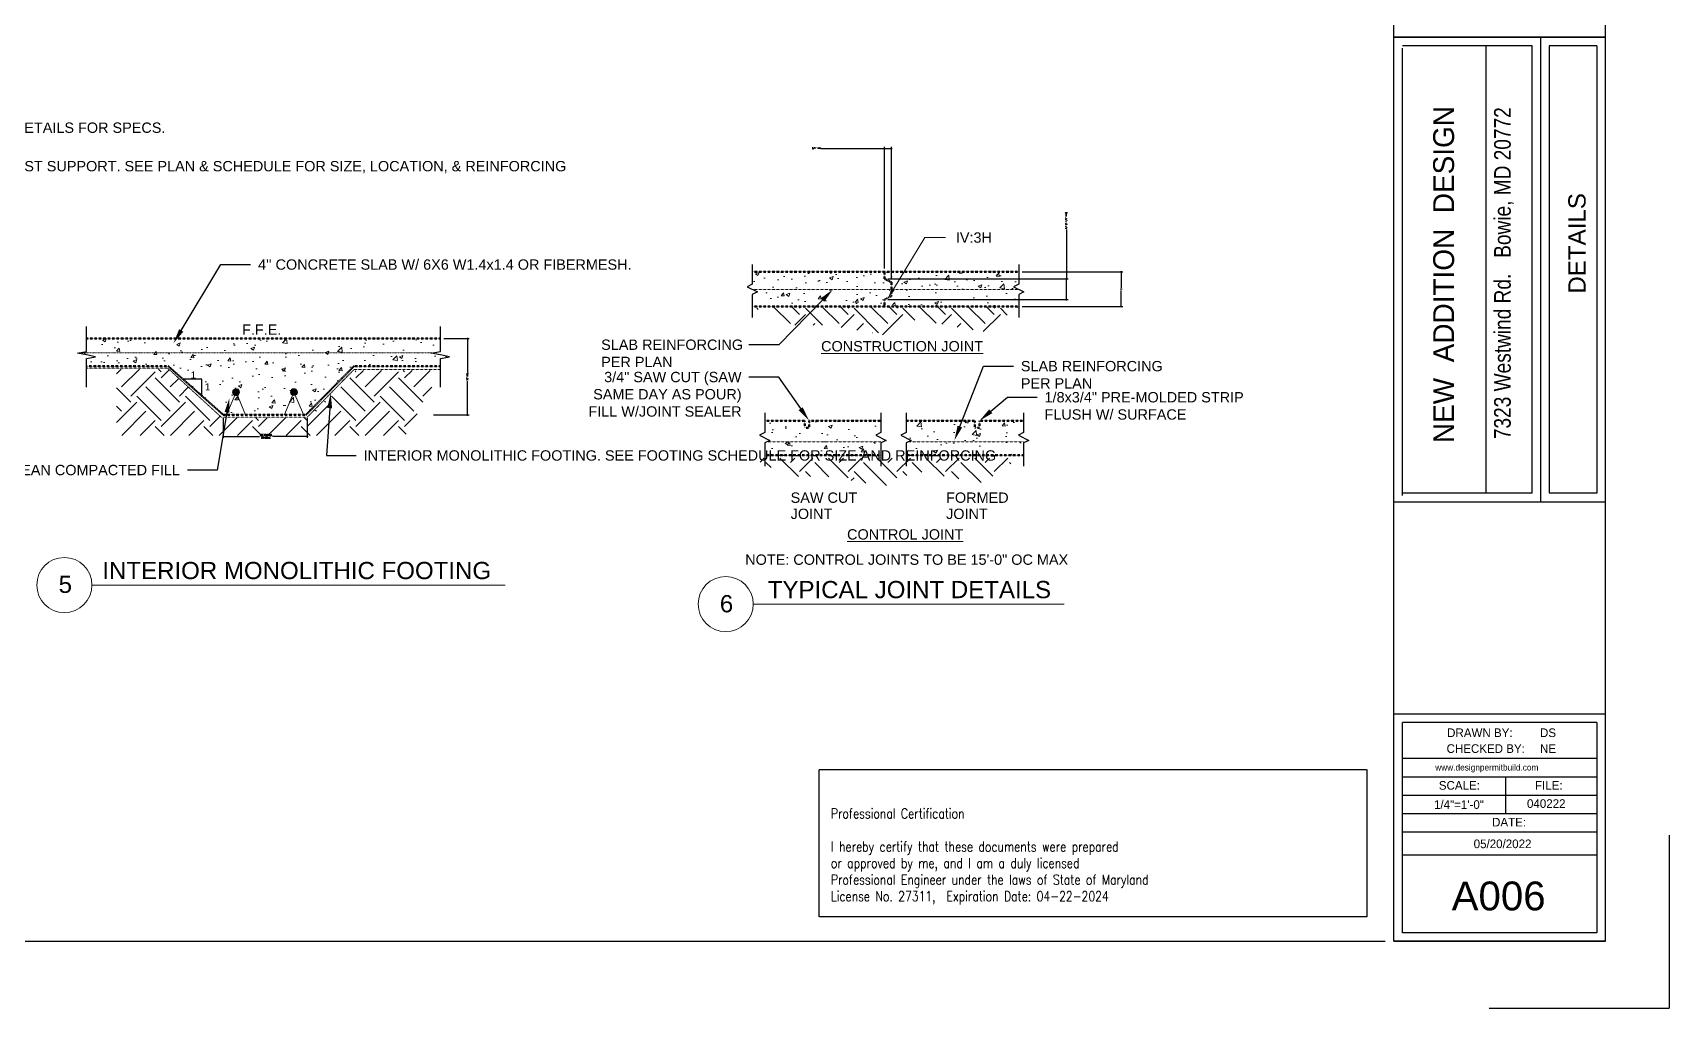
# Model space of a CAD drawing. Header units: inches. Extents: x 26998 to 46838, y -509 to 4343.
# Drawn here: x 38799 to 39987, y 1767 to 2475 of the extents above; entities that cross this region are included whole.
import ezdxf
from ezdxf import colors
from ezdxf.entities.mleader import LeaderData, LeaderLine
from ezdxf.math import Vec2, Vec3

# ---------------------------------------------------------------- set-up
doc = ezdxf.new("R2010")
doc.units = ezdxf.units.IN
doc.header["$LTSCALE"] = 0.5
doc.header["$MEASUREMENT"] = 0
for name, pattern in [('DASHED', [0.75, 0.5, -0.25]), ('HIDDEN', [0.375, 0.25, -0.125]), ('HIDDEN2', [0.1875, 0.125, -0.0625])]:
    doc.linetypes.add(name, pattern=pattern)
doc.layers.get('Defpoints').update_dxf_attribs({"color": 140})
doc.layers.add('S-Dims', color=2, linetype='Continuous')
doc.layers.add('Title Block', color=7, linetype='Continuous')
for name, color, linetype, lineweight in [('S-Exisitng', 252, 'Continuous', 0), ('S-FOUNDATION', 3, 'HIDDEN', 13), ('S-Structural', 1, 'Continuous', 20), ('S-Text', 3, 'Continuous', 0)]:
    doc.layers.add(name, color=color, linetype=linetype, lineweight=lineweight)
doc.styles.add('(FE) ARIAL 3-4', font='arial.ttf', dxfattribs={"height": 1.5})
doc.styles.add('ARIAL', font='arial.ttf')
doc.styles.add('HS-DESIGN-TTLB', font='GOTHIC.TTF')
doc.styles.get("Standard").update_dxf_attribs({"font": 'romans.shx', "width": 0.75})
doc.styles.add('TAGS', font='romans', dxfattribs={"width": 0.8})
doc.dimstyles.new('DIMS', dxfattribs={"dimscale": 96, "dimtxt": 0.09375, "dimasz": 0.09375, "dimexe": 0.1, "dimexo": 0.2, "dimgap": 0.046875, "dimtad": 0, "dimdec": 1, "dimzin": 7, "dimdsep": 46, "dimlunit": 4, "dimtxsty": 'Standard', "dimblk": 'ARCHTICK', "dimcen": 0, "dimdle": 0.046875, "dimclrd": 2, "dimclre": 2, "dimclrt": 2, "dimadec": 0, "dimazin": 0, "dimtfac": 1, "dimtdec": 1, "dimtmove": 1, "dimatfit": 2, "dimfxl": 0.2, "dimtolj": 1, "dimtzin": 0, "dimarcsym": 0})

# ---------------------------------------------------------------- blocks, each defined once
blk = doc.blocks.new('_ArchTick')
at = {"color": 0, "linetype": 'ByBlock', "const_width": 0.15}
blk.add_lwpolyline([(-0.5, -0.5), (0.5, 0.5)], dxfattribs=at)
blk = doc.blocks.new('*D1147')
at = {"layer": 'Defpoints', "color": 0, "transparency": 16777216}
for p in [(39422.3, 2391), (39417.3, 2301.4), (39422.3, 2293.9)]:
    blk.add_point(p, dxfattribs=at)
at = {"layer": 'S-Dims', "color": 2, "lineweight": -2, "transparency": 16777216}
for p, q in [((39371.2, 2391), (39417.3, 2391)), ((39416.7, 2391), (39422.8, 2391)), ((39417.3, 2303.8), (39417.3, 2392.2)), ((39422.3, 2296.3), (39422.3, 2392.2))]:
    blk.add_line(p, q, dxfattribs=at)
at = {"layer": 'S-Dims', "color": 2, "lineweight": -2, "transparency": 16777216, "xscale": 1.125, "yscale": 1.125, "zscale": 1.125, "rotation": 180}
blk.add_blockref('_ArchTick', (39417.3, 2391), dxfattribs=at)
at = {"layer": 'S-Dims', "color": 2, "lineweight": -2, "transparency": 16777216, "xscale": 1.125, "yscale": 1.125, "zscale": 1.125}
blk.add_blockref('_ArchTick', (39422.3, 2391), dxfattribs=at)
at = {"layer": 'S-Dims', "color": 2, "transparency": 16777216, "insert": (39367.7, 2391), "char_height": 1.125, "attachment_point": 5}
blk.add_mtext('\\A1;3/4" MIN', dxfattribs=at)
blk = doc.blocks.new('*D1148')
at = {"layer": 'Defpoints', "color": 0, "transparency": 16777216}
for p in [(39417.3, 2296.4), (39549.3, 2296.4), (39417.3, 2281.4)]:
    blk.add_point(p, dxfattribs=at)
at = {"layer": 'S-Dims', "color": 2, "lineweight": -2, "transparency": 16777216}
for p, q in [((39549.3, 2332.1), (39549.3, 2296.4)), ((39419.7, 2296.4), (39550.5, 2296.4)), ((39549.3, 2280.8), (39549.3, 2296.9)), ((39419.7, 2281.4), (39550.5, 2281.4))]:
    blk.add_line(p, q, dxfattribs=at)
at = {"layer": 'S-Dims', "color": 2, "lineweight": -2, "transparency": 16777216, "xscale": 1.125, "yscale": 1.125, "zscale": 1.125}
for p, rotation in [((39549.3, 2296.4), 90), ((39549.3, 2281.4), 270)]:
    blk.add_blockref('_ArchTick', p, dxfattribs=dict(at, rotation=rotation))
at = {"layer": 'S-Dims', "color": 2, "transparency": 16777216, "insert": (39549.3, 2338.6), "char_height": 1.125, "attachment_point": 5, "rotation": 90}
blk.add_mtext('\\A1;T/4 (1 1/2" MIN)', dxfattribs=at)
blk = doc.blocks.new('*D1149')
at = {"layer": 'Defpoints', "color": 0, "transparency": 16777216}
for p in [(39514.7, 2301.4), (39589.1, 2301.4), (39514.7, 2276.4)]:
    blk.add_point(p, dxfattribs=at)
at = {"layer": 'S-Dims', "color": 2, "lineweight": -2, "transparency": 16777216}
for p, q in [((39517.1, 2301.4), (39590.3, 2301.4)), ((39589.1, 2301.9), (39589.1, 2289.7)), ((39589.1, 2275.8), (39589.1, 2288)), ((39517.1, 2276.4), (39590.3, 2276.4))]:
    blk.add_line(p, q, dxfattribs=at)
at = {"layer": 'S-Dims', "color": 2, "lineweight": -2, "transparency": 16777216, "xscale": 1.125, "yscale": 1.125, "zscale": 1.125}
for p, rotation in [((39589.1, 2301.4), 90), ((39589.1, 2276.4), 270)]:
    blk.add_blockref('_ArchTick', p, dxfattribs=dict(at, rotation=rotation))
at = {"layer": 'S-Dims', "color": 2, "transparency": 16777216, "insert": (39589.1, 2288.9), "char_height": 1.12, "attachment_point": 5, "rotation": 90}
blk.add_mtext('\\A1;T', dxfattribs=at)
blk = doc.blocks.new('*D1014')
at = {"layer": 'Defpoints', "color": 0, "transparency": 16777216}
for p in [(38937.2, 2197.7), (38998.2, 2197.7), (38998.2, 2182.1)]:
    blk.add_point(p, dxfattribs=at)
at = {"layer": 'S-Dims', "color": 2, "lineweight": -2, "transparency": 16777216}
for p, q in [((38937.2, 2195.3), (38937.2, 2180.9)), ((38998.2, 2195.3), (38998.2, 2180.9)), ((38936.7, 2182.1), (38963.6, 2182.1)), ((38998.8, 2182.1), (38972.9, 2182.1))]:
    blk.add_line(p, q, dxfattribs=at)
at = {"layer": 'S-Dims', "color": 2, "lineweight": -2, "transparency": 16777216, "xscale": 1.125, "yscale": 1.125, "zscale": 1.125, "rotation": 180}
blk.add_blockref('_ArchTick', (38937.2, 2182.1), dxfattribs=at)
at = {"layer": 'S-Dims', "color": 2, "lineweight": -2, "transparency": 16777216, "xscale": 1.125, "yscale": 1.125, "zscale": 1.125}
blk.add_blockref('_ArchTick', (38998.2, 2182.1), dxfattribs=at)
at = {"layer": 'S-Dims', "color": 2, "transparency": 16777216, "insert": (38968.2, 2182.1), "char_height": 1.125, "attachment_point": 5}
blk.add_mtext('\\A1;SEE FOOTING\\PSCHEDULE', dxfattribs=at)
blk = doc.blocks.new('*D1155')
at = {"layer": 'Defpoints', "color": 0, "transparency": 16777216}
for p in [(39094.8, 2253), (39087.5, 2197.7), (39114.4, 2197.7)]:
    blk.add_point(p, dxfattribs=at)
at = {"layer": 'S-Dims', "color": 2, "lineweight": -2, "transparency": 16777216}
for p, q in [((39097.2, 2253), (39115.6, 2253)), ((39114.4, 2253.6), (39114.4, 2228.5)), ((39114.4, 2197.1), (39114.4, 2222.2)), ((39089.9, 2197.7), (39115.6, 2197.7))]:
    blk.add_line(p, q, dxfattribs=at)
at = {"layer": 'S-Dims', "color": 2, "lineweight": -2, "transparency": 16777216, "xscale": 1.125, "yscale": 1.125, "zscale": 1.125}
for p, rotation in [((39114.4, 2253), 90), ((39114.4, 2197.7), 270)]:
    blk.add_blockref('_ArchTick', p, dxfattribs=dict(at, rotation=rotation))
at = {"layer": 'S-Dims', "color": 2, "transparency": 16777216, "insert": (39114.4, 2225.4), "char_height": 1.125, "attachment_point": 5, "rotation": 90}
blk.add_mtext('\\A1;12" MIN.', dxfattribs=at)

msp = doc.modelspace()

# ---------------------------------------------------------------- hatches: boundary and pattern name
at = {"layer": 'S-Exisitng'}
h = msp.add_hatch(dxfattribs=at)
h.set_pattern_fill('EARTH', color=256, scale=100, angle=45, style=0)
h.set_pattern_definition([(45, (29774.168, 8532.884), (0, 35.35534), [25, -25]), (45, (29767.539, 8539.513), (0, 35.35534), [25, -25]), (45, (29760.91, 8546.142), (0, 35.35534), [25, -25]), (135, (29760.91, 8550.562), (-35.35534, 2e-15), [25, -25]), (135, (29767.539, 8557.19), (-35.35534, 2e-15), [25, -25]), (135, (29774.168, 8563.82), (-35.35534, 2e-15), [25, -25])])
h.paths.add_polyline_path([(39417.4372276, 2255.5766988), (39439.7979073, 2266.7570386), (39489.038295, 2258.0746298), (39514.8308798, 2276.1960282), (39321.3108707, 2276.1960282), (39348.1436864, 2262.7796204), (39376.5874293, 2262.7796204)], flags=0)
h = msp.add_hatch(dxfattribs=at)
h.set_pattern_fill('EARTH', color=256, scale=100, angle=45, style=0)
h.set_pattern_definition([(45, (26460.234, 7585.316), (0, 35.35534), [25, -25]), (45, (26453.604, 7591.945), (0, 35.35534), [25, -25]), (45, (26446.975, 7598.574), (0, 35.35534), [25, -25]), (135, (26446.975, 7602.993), (-35.35534, 2e-15), [25, -25]), (135, (26453.604, 7609.623), (-35.35534, 2e-15), [25, -25]), (135, (26460.234, 7616.252), (-35.35534, 2e-15), [25, -25])])
h.paths.add_polyline_path([(38896.939185, 2230.9511861), (38859.5598485, 2230.9511861), (38859.5598485, 2182.7304858), (39069.4796764, 2182.7304858), (39095.2076829, 2229.9770508), (39033.3697034, 2229.9667054), (38998.2390226, 2195.5435137), (38935.6589189, 2195.5435137)])
h = msp.add_hatch(dxfattribs=at)
h.set_pattern_fill('EARTH', color=256, scale=100, angle=45, style=0)
h.set_pattern_definition([(45, (29774.168, 8591.18), (0, 35.35534), [25, -25]), (45, (29767.539, 8597.808), (0, 35.35534), [25, -25]), (45, (29760.91, 8604.437), (0, 35.35534), [25, -25]), (135, (29760.91, 8608.857), (-35.35534, 2e-15), [25, -25]), (135, (29767.539, 8615.486), (-35.35534, 2e-15), [25, -25]), (135, (29774.168, 8622.115), (-35.35534, 2e-15), [25, -25])])
h.paths.add_polyline_path([(39417.2841975, 2145.7063792), (39439.6448773, 2156.8867191), (39488.8852649, 2148.2043102), (39514.6778498, 2166.3257087), (39321.1578406, 2166.3257087), (39347.9906564, 2152.9093008), (39376.4343992, 2152.9093008)], flags=0)
at = {"layer": 'S-FOUNDATION', "ltscale": 10}
h = msp.add_hatch(dxfattribs=at)
h.set_pattern_fill('AR-CONC', color=252, scale=3.75, style=0)
h.set_pattern_definition([(50, (29774.168, 8532.884), (26.897257, -2.353205), [2.8125, -30.9375]), (355, (29774.168, 8532.884), (-5.203175, 28.207205), [2.25, -24.75]), (100.45144, (29776.41, 8532.688), (21.69408, 25.854), [2.39026, -26.29283]), (46.1842, (29774.168, 8540.384), (40.02155, -6.20697), [4.21875, -46.40625]), (96.63564, (29777.503, 8539.867), (35.04982, 36.52945), [3.58539, -39.43927]), (351.18416, (29774.168, 8540.384), (35.04982, 36.52945), [3.375, -37.125]), (21, (29777.918, 8538.51), (22.384014, -15.09821), [2.8125, -30.9375]), (326, (29777.918, 8538.51), (9.124325, 27.193127), [2.25, -24.75]), (71.45144, (29779.783, 8537.25), (31.50834, 12.09492), [2.39026, -26.29283]), (37.5, (29774.168, 8532.884), (0.4559946, 12.4835195), [0, -24.45, 0, -25.125, 0, -24.84375]), (7.5, (29774.168, 8532.884), (9.865108, 14.790439), [0, -14.325, 0, -23.8875, 0, -9.46875]), (327.5, (29765.805, 8532.884), (20.018341, -0.845808), [0, -9.375, 0, -29.25, 0, -38.8125]), (317.5, (29762.055, 8532.884), (21.869481, 3.753937), [0, -12.1875, 0, -19.425, 0, -27.5625])])
h.paths.add_polyline_path([(39417.2841975, 2296.3659798), (39417.2841975, 2301.3659798), (39321.1578406, 2301.3659798), (39321.1578406, 2292.4884204), (39317.4078406, 2290.6134204), (39321.1578406, 2288.7384204), (39422.2841975, 2288.7384204), (39422.2841975, 2293.8659798)])
h.paths.add_polyline_path([(39422.2841975, 2288.7384204), (39321.1578406, 2288.7384204), (39324.9078406, 2286.8634204), (39321.1578406, 2284.9884204), (39321.1578406, 2279.5059134), (39321.1578406, 2276.3659798), (39417.2841975, 2276.3659798), (39417.2841975, 2281.3659798), (39422.2841975, 2283.8659798)])
h.paths.add_polyline_path([(39514.6778498, 2284.9884204), (39518.4278498, 2286.8634204), (39514.6778498, 2288.7384204), (39422.2841975, 2288.7384204), (39422.2841975, 2283.8659798), (39417.2841975, 2281.3659798), (39417.2841975, 2276.3659798), (39422.0599473, 2276.3659798), (39421.1432409, 2281.7529726), (39423.6161447, 2276.3659798), (39514.6778498, 2276.3659798), (39514.6778498, 2279.5059134)])
h.paths.add_polyline_path([(39514.6778498, 2292.4884204), (39514.6778498, 2301.3659798), (39417.2841975, 2301.3659798), (39417.2841975, 2296.3659798), (39422.2841975, 2293.8659798), (39422.2841975, 2288.7384204), (39514.6778498, 2288.7384204), (39510.9278498, 2290.6134204)])
h = msp.add_hatch(dxfattribs=at)
h.set_pattern_fill('AR-CONC', color=252, scale=3.75, style=0)
h.set_pattern_definition([(50, (26436.283, 8048.698), (26.897257, -2.353205), [2.8125, -30.9375]), (355, (26436.283, 8048.698), (-5.203175, 28.207205), [2.25, -24.75]), (100.45144, (26438.524, 8048.502), (21.69408, 25.854), [2.390257, -26.29283]), (46.1842, (26436.283, 8056.198), (40.02155, -6.20697), [4.21875, -46.40625]), (96.63564, (26439.62, 8055.68), (35.04982, 36.52945), [3.58539, -39.43927]), (351.18416, (26436.283, 8056.2), (35.04982, 36.52945), [3.375, -37.125]), (21, (26440.033, 8054.323), (22.384014, -15.09821), [2.8125, -30.9375]), (326, (26440.033, 8054.323), (9.124325, 27.193127), [2.25, -24.75]), (71.45144, (26441.898, 8053.065), (31.50834, 12.09492), [2.390257, -26.29283]), (37.5, (26436.283, 8048.698), (0.4559946, 12.4835195), [0, -24.45, 0, -25.125, 0, -24.84375]), (7.5, (26436.283, 8048.698), (9.865108, 14.790439), [0, -14.325, 0, -23.8875, 0, -9.46875]), (327.5, (26427.921, 8048.698), (20.018341, -0.845808), [0, -9.375, 0, -29.25, 0, -38.8125]), (317.5, (26424.17, 8048.698), (21.869481, 3.753937), [0, -12.1875, 0, -19.425, 0, -27.5625])])
h.paths.add_polyline_path([(39032.1036872, 2233.030088), (39094.8123144, 2233.030088), (39094.8123144, 2238.564378), (39101.4035055, 2239.8623196), (39094.8123144, 2241.1602611), (39088.2211233, 2242.4582026), (39089.1052044, 2242.6322964), (38834.6610518, 2243.1071734), (38831.3654563, 2242.4582026), (38837.9566474, 2241.1602611), (38844.5478384, 2239.8623196), (38837.9566474, 2238.564378), (38837.9566474, 2231.4944118), (38897.2181503, 2233.030088), (38937.2181503, 2197.6963497), (38997.2181503, 2197.6963497)])
h.paths.add_polyline_path([(38837.9566474, 2253.030088), (38837.9566474, 2243.7561441), (38834.6610518, 2243.1071734), (39089.1052044, 2242.6322964), (39094.8123144, 2243.7561441), (39094.8123144, 2253.030088)])
h = msp.add_hatch(dxfattribs=at)
h.set_pattern_fill('AR-CONC', color=252, scale=3.75, style=0)
h.set_pattern_definition([(50, (29774.168, 8591.179), (26.897257, -2.353205), [2.8125, -30.9375]), (355, (29774.168, 8591.18), (-5.203175, 28.207205), [2.25, -24.75]), (100.45144, (29776.41, 8590.983), (21.69408, 25.854), [2.39026, -26.29283]), (46.1842, (29774.168, 8598.68), (40.02155, -6.20697), [4.21875, -46.40625]), (96.63564, (29777.503, 8598.16), (35.04982, 36.52945), [3.58539, -39.43927]), (351.18416, (29774.168, 8598.68), (35.04982, 36.52945), [3.375, -37.125]), (21, (29777.918, 8596.804), (22.384014, -15.09821), [2.8125, -30.9375]), (326, (29777.918, 8596.804), (9.124325, 27.193127), [2.25, -24.75]), (71.45144, (29779.783, 8595.546), (31.50834, 12.09492), [2.39026, -26.29283]), (37.5, (29774.168, 8591.179), (0.4559946, 12.4835195), [0, -24.45, 0, -25.125, 0, -24.84375]), (7.5, (29774.168, 8591.179), (9.865108, 14.790439), [0, -14.325, 0, -23.8875, 0, -9.46875]), (327.5, (29765.805, 8591.179), (20.018341, -0.845808), [0, -9.375, 0, -29.25, 0, -38.8125]), (317.5, (29762.055, 8591.179), (21.869481, 3.753937), [0, -12.1875, 0, -19.425, 0, -27.5625])])
h.paths.add_polyline_path([(39414.5943449, 2184.7737599), (39414.5943449, 2193.3341999), (39362.5339639, 2193.3341999), (39362.5339639, 2188.216694), (39359.3333212, 2188.216694), (39359.3333212, 2193.3341999), (39330.3297166, 2193.3341999), (39330.3297166, 2184.7737599), (39326.5797166, 2182.8987599), (39334.0797166, 2179.1487599), (39330.3297166, 2177.2737599), (39330.3297166, 2171.7912529), (39330.3297166, 2168.3341999), (39414.5943449, 2168.3341999), (39414.5943449, 2171.7912529), (39414.5943449, 2177.2737599), (39418.3443449, 2179.1487599), (39410.8443449, 2182.8987599)])
h.paths.add_polyline_path([(39432.8764148, 2193.3341999), (39432.8764148, 2184.7737599), (39429.1264148, 2182.8987599), (39436.6264148, 2179.1487599), (39432.8764148, 2177.2737599), (39432.8764148, 2171.7912529), (39432.8764148, 2168.3341999), (39518.1909836, 2168.3341999), (39518.1909836, 2171.7912529), (39518.1909836, 2177.2737599), (39521.9409836, 2179.1487599), (39514.4409836, 2182.8987599), (39518.1909836, 2184.7737599), (39518.1909836, 2193.3341999), (39486.1000072, 2193.3341999), (39486.1000072, 2188.216694), (39482.8993645, 2188.216694), (39482.8993645, 2193.3341999)])
at = {"layer": 'S-Structural'}
h = msp.add_hatch(color=256, dxfattribs=at)
h.dxf.hatch_style = 1
h.paths.add_polyline_path([(38948.9772284, 2214.1120195, 1), (38943.9772284, 2214.1120195, 1)])
h = msp.add_hatch(color=256, dxfattribs=at)
h.dxf.hatch_style = 1
h.paths.add_polyline_path([(38990.9953727, 2214.2306435, 1), (38985.9953727, 2214.2306435, 1)])

# ---------------------------------------------------------------- linework, layer by layer
msp.add_line((38286.013864, 1815.6465238), (39780.6730988, 1815.6465238))
msp.add_lwpolyline([(38285.613864, 2942.0957452, 0.5, 0.5, 0), (39780.6730988, 2942.0957452, 0, 0, 0), (39780.6730988, 1815.6465238, 0.5, 0.5, 0), (38285.613864, 1815.6465238, 0.5, 0.5, 0)], format="xyseb")
at = {"layer": 'S-Dims'}
for p, q in [((38921.5588516, 2223.4978183), (38908.0092754, 2223.4978183)), ((38921.5588516, 2211.8205885), (38921.5588516, 2223.4978183))]:
    msp.add_line(p, q, dxfattribs=at)
for points in [[(39321.1578406, 2306.8958835), (39321.1578406, 2302.0059134), (39321.1578406, 2292.4884204), (39317.4078406, 2290.6134204), (39324.9078406, 2286.8634204), (39321.1578406, 2284.9884204), (39321.1578406, 2279.5059134), (39321.1578406, 2268.275239)], [(39514.6778498, 2306.8958835), (39514.6778498, 2302.0059134), (39514.6778498, 2292.4884204), (39510.9278498, 2290.6134204), (39518.4278498, 2286.8634204), (39514.6778498, 2284.9884204), (39514.6778498, 2279.5059134), (39514.6778498, 2268.275239)], [(38837.9566474, 2217.8829715), (38837.9566474, 2238.564378), (38844.5478384, 2239.8623196), (38837.9566474, 2241.1602611), (38831.3654563, 2242.4582026), (38837.9566474, 2243.7561441), (38837.9566474, 2261.7735421)], [(39094.8123144, 2217.8829715), (39094.8123144, 2238.564378), (39101.4035055, 2239.8623196), (39094.8123144, 2241.1602611), (39088.2211233, 2242.4582026), (39094.8123144, 2243.7561441), (39094.8123144, 2261.7735421)], [(39330.3297166, 2199.181223), (39330.3297166, 2194.2912529), (39330.3297166, 2184.7737599), (39326.5797166, 2182.8987599), (39334.0797166, 2179.1487599), (39330.3297166, 2177.2737599), (39330.3297166, 2171.7912529), (39330.3297166, 2160.5605785)], [(39414.5943449, 2199.181223), (39414.5943449, 2194.2912529), (39414.5943449, 2184.7737599), (39410.8443449, 2182.8987599), (39418.3443449, 2179.1487599), (39414.5943449, 2177.2737599), (39414.5943449, 2171.7912529), (39414.5943449, 2160.5605785)], [(39432.8764148, 2199.181223), (39432.8764148, 2194.2912529), (39432.8764148, 2184.7737599), (39429.1264148, 2182.8987599), (39436.6264148, 2179.1487599), (39432.8764148, 2177.2737599), (39432.8764148, 2171.7912529), (39432.8764148, 2160.5605785)], [(39518.1909836, 2199.181223), (39518.1909836, 2194.2912529), (39518.1909836, 2184.7737599), (39514.4409836, 2182.8987599), (39521.9409836, 2179.1487599), (39518.1909836, 2177.2737599), (39518.1909836, 2171.7912529), (39518.1909836, 2160.5605785)]]:
    msp.add_lwpolyline(points, dxfattribs=at)
at = {"layer": 'S-FOUNDATION', "color": 5, "lineweight": 50}
for p, q in [((39321.1578406, 2301.3659798), (39514.6778498, 2301.3659798)), ((39417.2841975, 2301.3659798), (39417.2841975, 2296.3659798)), ((39417.2841975, 2296.3659798), (39422.2841975, 2293.8659798)), ((39422.2841975, 2293.8659798), (39422.2841975, 2283.8659798)), ((39422.2841975, 2283.8659798), (39417.2841975, 2281.3659798)), ((39417.2841975, 2281.3659798), (39417.2841975, 2276.3659798)), ((39321.1578406, 2276.3659798), (39514.6778498, 2276.3659798)), ((39094.8123144, 2253.030088), (38837.9566474, 2253.030088)), ((38897.2181503, 2233.030088), (38837.9566474, 2233.030088)), ((38897.2181503, 2233.030088), (38937.2181503, 2197.6963497)), ((38997.2181503, 2197.6963497), (39032.1036872, 2233.030088)), ((39094.8123144, 2233.030088), (39032.1036872, 2233.030088)), ((38937.2181503, 2197.6963497), (38997.2181503, 2197.6963497)), ((39330.3297166, 2168.3341999), (39414.5943449, 2168.3341999)), ((39432.8764148, 2168.3341999), (39518.1909836, 2168.3341999))]:
    msp.add_line(p, q, dxfattribs=at)
at = {"layer": 'S-FOUNDATION', "color": 3}
msp.add_lwpolyline([(38837.9566474, 2231.4944118), (38896.939185, 2231.4944118), (38935.6589189, 2196.0867393), (38998.2390226, 2196.0867393), (39032.1036872, 2230.5906849), (39094.8123144, 2230.5906849)], dxfattribs=at)
at = {"layer": 'S-FOUNDATION', "color": 5, "lineweight": 50}
for points in [[(39330.3297166, 2193.3341999), (39359.3333212, 2193.3341999), (39359.3333212, 2188.216694), (39362.5339639, 2188.216694), (39362.5339639, 2193.3341999), (39414.5943449, 2193.3341999)], [(39518.1909836, 2193.3341999), (39486.1000072, 2193.3341999), (39486.1000072, 2188.216694), (39482.8993645, 2188.216694), (39482.8993645, 2193.3341999), (39432.8764148, 2193.3341999)]]:
    msp.add_lwpolyline(points, dxfattribs=at)
at = {"layer": 'S-Structural', "linetype": 'HIDDEN2'}
msp.add_line((38832.2495374, 2242.6322964), (39089.1052044, 2242.6322964), dxfattribs=at)
at = {"layer": 'S-Structural'}
for p, q in [((38946.4772284, 2214.1120195), (38939.5153709, 2197.8076864)), ((38946.4772284, 2214.1120195), (38953.4390859, 2197.8076864)), ((38988.4953727, 2214.2306435), (38981.5335152, 2197.9263104)), ((38988.4953727, 2214.2306435), (38995.4572302, 2197.9263104))]:
    msp.add_line(p, q, dxfattribs=at)
at = {"layer": 'S-Structural', "linetype": 'HIDDEN'}
for p, q in [((39332.2047166, 2178.2112599), (39414.5943449, 2178.2112599)), ((39434.7514148, 2178.2112599), (39518.1909836, 2178.2112599))]:
    msp.add_line(p, q, dxfattribs=at)
at = {"layer": 'S-Structural'}
for centre in [(38946.4772284, 2214.1120195), (38988.4953727, 2214.2306435)]:
    msp.add_circle(centre, 2.5, dxfattribs=at)
at = {"layer": 'S-Text'}
for p, q in [((38841.8337015, 2074.1913023), (39141.7756592, 2074.1913023)), ((39321.9281466, 2060.3658141), (39547.6907481, 2060.3658141))]:
    msp.add_line(p, q, dxfattribs=at)
for centre in [(38821.8337015, 2074.1913023), (39301.9281466, 2060.3658141)]:
    msp.add_circle(centre, 20, dxfattribs=at)
at = {"layer": 'Title Block'}
for p, q in [((39786.9982238, 1815.6465138), (39786.9982238, 2942.0957353)), ((39940.6132238, 1815.6465138), (39940.6132238, 2942.0957353)), ((39786.9982238, 2471.730236), (39940.6132238, 2471.730236)), ((39786.9982238, 2471.730236), (39940.6132238, 2471.730236)), ((39940.6132238, 2471.730236), (39786.9982238, 2471.730236)), ((39893.5882238, 2134.6680063), (39893.5882238, 2471.730236)), ((39887.3182238, 2465.460236), (39793.2682238, 2465.460236)), ((39793.2682238, 2139.1732554), (39793.2682238, 2463.6954851)), ((39854.0890719, 2140.9380063), (39854.0890719, 2465.460236)), ((39887.3182238, 2140.9380063), (39887.3182238, 2465.460236)), ((39934.3432238, 2465.460236), (39899.8582238, 2465.460236)), ((39899.8582238, 2465.460236), (39899.8582238, 2140.9380063)), ((39934.3432238, 2465.460236), (39934.3432238, 2140.9380063)), ((39887.3182238, 2140.9380063), (39793.2682238, 2140.9380063)), ((39934.3432238, 2140.9380063), (39899.8582238, 2140.9380063)), ((39786.9982238, 2134.6680063), (39940.6132238, 2134.6680063)), ((39786.9982238, 2134.6680063), (39940.6132238, 2134.6680063)), ((39786.9982238, 1980.8067563), (39940.6132238, 1980.8067563)), ((39793.2682238, 1948.2126867), (39793.2682238, 1974.5367563)), ((39934.3432238, 1974.5367563), (39793.2682238, 1974.5367563)), ((39934.3432238, 1974.5367563), (39934.3432238, 1948.2126867)), ((39793.2682238, 1821.9165138), (39793.2682238, 1948.2126867)), ((39934.3432238, 1948.2126867), (39793.2682238, 1948.2126867)), ((39934.3432238, 1948.2126867), (39934.3432238, 1821.9165138)), ((39934.3432238, 1934.8889367), (39793.2682238, 1934.8889367)), ((39868.3182238, 1908.2414367), (39868.3182238, 1934.8889367)), ((39934.3432238, 1921.5651867), (39793.2682238, 1921.5651867)), ((39934.3432238, 1908.2414367), (39793.2682238, 1908.2414367)), ((39934.3432238, 1894.9176867), (39793.2682238, 1894.9176867)), ((39986.932842, 1892.5600438), (39986.932842, 1767.0695638)), ((39986.932842, 1892.5600438), (39986.932842, 1767.0695638)), ((39986.932842, 1892.5600438), (39986.932842, 1767.0695638)), ((39986.932842, 1892.5600438), (39986.932842, 1767.0695638)), ((39986.932842, 1892.5600438), (39986.932842, 1767.0695638)), ((39986.932842, 1892.5600438), (39986.932842, 1767.0695638)), ((39986.932842, 1892.5600438), (39986.932842, 1767.0695638)), ((39986.932842, 1892.5600438), (39986.932842, 1767.0695638)), ((39986.932842, 1892.5600438), (39986.932842, 1767.0695638)), ((39986.932842, 1892.5600438), (39986.932842, 1767.0695638)), ((39986.932842, 1892.5600438), (39986.932842, 1767.0695638)), ((39986.932842, 1892.5600438), (39986.932842, 1767.0695638)), ((39986.932842, 1892.5600438), (39986.932842, 1767.0695638)), ((39986.932842, 1892.5600438), (39986.932842, 1767.0695638)), ((39986.932842, 1892.5600438), (39986.932842, 1767.0695638)), ((39986.932842, 1892.5600438), (39986.932842, 1767.0695638)), ((39986.932842, 1892.5600438), (39986.932842, 1767.0695638)), ((39986.932842, 1892.5600438), (39986.932842, 1767.0695638)), ((39986.932842, 1892.5600438), (39986.932842, 1767.0695638)), ((39986.932842, 1892.5600438), (39986.932842, 1767.0695638)), ((39986.932842, 1892.5600438), (39986.932842, 1767.0695638)), ((39986.932842, 1892.5600438), (39986.932842, 1767.0695638)), ((39986.932842, 1892.5600438), (39986.932842, 1767.0695638)), ((39986.932842, 1892.5600438), (39986.932842, 1767.0695638)), ((39986.932842, 1892.5600438), (39986.932842, 1767.0695638)), ((39986.932842, 1892.5600438), (39986.932842, 1767.0695638)), ((39986.932842, 1892.5600438), (39986.932842, 1767.0695638)), ((39986.932842, 1892.5600438), (39986.932842, 1767.0695638)), ((39986.932842, 1892.5600438), (39986.932842, 1767.0695638)), ((39986.932842, 1892.5600438), (39986.932842, 1767.0695638)), ((39934.3432238, 1878.1169893), (39793.2682238, 1878.1169893)), ((39934.3432238, 1821.9165138), (39793.3233488, 1821.9165138)), ((39786.9982238, 1815.6465138), (39940.6132238, 1815.6465138)), ((39786.9982238, 1815.6465138), (39940.6132238, 1815.6465138)), ((39786.9982238, 1815.6465138), (39940.6132238, 1815.6465138)), ((39786.9982238, 1815.6465138), (39940.6132238, 1815.6465138)), ((39940.6132238, 1815.6465138), (39786.9982238, 1815.6465138)), ((39856.129257, 1767.0695638), (39986.932842, 1767.0695638)), ((39856.129257, 1767.0695638), (39986.932842, 1767.0695638)), ((39856.129257, 1767.0695638), (39986.932842, 1767.0695638)), ((39856.129257, 1767.0695638), (39986.932842, 1767.0695638)), ((39856.129257, 1767.0695638), (39986.932842, 1767.0695638)), ((39856.129257, 1767.0695638), (39986.932842, 1767.0695638)), ((39856.129257, 1767.0695638), (39986.932842, 1767.0695638)), ((39856.129257, 1767.0695638), (39986.932842, 1767.0695638)), ((39856.129257, 1767.0695638), (39986.932842, 1767.0695638)), ((39856.129257, 1767.0695638), (39986.932842, 1767.0695638)), ((39856.129257, 1767.0695638), (39986.932842, 1767.0695638))]:
    msp.add_line(p, q, dxfattribs=at)
at = {"layer": 'Title Block', "const_width": 0.5}
for points in [[(39786.9982238, 1815.6465138), (39786.9982238, 2942.0957353)], [(39940.6132238, 1815.6465138), (39940.6132238, 2942.0957353)], [(39786.9982238, 2471.730236), (39940.6132238, 2471.730236)], [(39786.9982238, 2471.730236), (39940.6132238, 2471.730236)], [(39893.5882238, 2134.6680063), (39893.5882238, 2471.730236)], [(39786.9982238, 2134.6680063), (39940.6132238, 2134.6680063)], [(39786.9982238, 1980.8067563), (39940.6132238, 1980.8067563)], [(39786.9982238, 1815.6465138), (39940.6132238, 1815.6465138)], [(39786.9982238, 1815.6465138), (39940.6132238, 1815.6465138)], [(39786.9982238, 1815.6465138), (39940.6132238, 1815.6465138)]]:
    msp.add_lwpolyline(points, dxfattribs=at)
at = {"layer": 'Title Block', "color": 253, "linetype": 'DASHED', "elevation": -143.9991213}
msp.add_lwpolyline([(39369.8080361, 1940.2666028), (39767.3080361, 1940.2666028), (39767.3080361, 1833.4053528), (39369.8080361, 1833.4053528)], close=True, dxfattribs=at)

# ---------------------------------------------------------------- texts
at = {"layer": 'S-Dims', "char_height": 5, "width": 294.30601648, "attachment_point": 1, "style": 'ARIAL'}
for insert in [(38913.518992, 2229.2332121), (38923.8492413, 2220.5362879)]:
    msp.add_mtext('1', dxfattribs=dict(at, insert=insert))
at = {"layer": 'S-Text', "insert": (38950.8286498, 2263.3053404), "char_height": 7.5, "width": 294.30601648, "attachment_point": 1, "style": 'ARIAL'}
msp.add_mtext('F.F.E.', dxfattribs=at)
at = {"layer": 'S-Text', "char_height": 12.5, "attachment_point": 1, "style": 'ARIAL'}
for s, width, insert in [('INTERIOR MONOLITHIC FOOTING', 352.848742969, (38849.3612116, 2090.9792784)), ('5', 21.613070392, (38817.6797031, 2080.9716107)), ('TYPICAL JOINT DETAILS', 352.848742969, (39332.4708479, 2077.1537903)), ('6', 13.39590935, (39297.671677, 2066.8969311))]:
    msp.add_mtext_dynamic_manual_height_columns(s, width=width, gutter_width=5, heights=[0], dxfattribs=dict(at, insert=insert))
at = {"layer": 'Title Block', "rotation": 90, "style": 'HS-DESIGN-TTLB'}
for s, insert, char_height, width, attachment_point in [('{\\H1.14632x;    NEW  ADDITION  DESIGN}', (39815.545478, 2154.6401726), 13.237439489, 488.490459411, 1), ('\\pxb0.41667,a0.41667,t20;{\\fArial Narrow|b0|i0|c0|p34;7323 Westwind Rd.   Bowie, MD 20772}', (39859.7472308, 2180.0715027), 12.085821891, 788.928518224, 1), ('{\\fSwis721 BdOul BT|b0|i0|c0|p82;DETAILS}', (39920.0079257, 2322.1335899), 12.54047025, 315.279058952, 5)]:
    msp.add_mtext(s, dxfattribs=dict(at, insert=insert, char_height=char_height, width=width, attachment_point=attachment_point))
at = {"layer": 'Title Block', "style": 'HS-DESIGN-TTLB'}
for s, insert, char_height, width, attachment_point in [('DRAWN BY:', (39825.6706846, 1970.1440282), 6.27, 50.128184718, 1), ('DS', (39893.0914148, 1970.1440282), 6.27, 50.128184718, 1), ('CHECKED BY:', (39825.2637812, 1958.6373428), 6.27, 62.9454832, 1), ('NE', (39893.0914148, 1958.6373428), 6.27, 119.339266761, 1), ('www.designpermitbuild.com', (39817.032139, 1944.1051645), 4.5, 50.128184718, 1), ('SCALE:', (39819.6413743, 1931.9260364), 6.27, 50.128184718, 1), ('FILE:', (39889.429711, 1931.9260364), 6.27, 50.128184718, 1), ('1/4"=1\'-0"', (39816.1362057, 1918.0315278), 6.27, 50.128184718, 1), ('040222', (39883.6385468, 1918.7338275), 6.27, 50.128184718, 1), ('DATE:', (39858.3021244, 1905.2418971), 6.27, 50.128184718, 1), ('05/20/2022', (39844.9311602, 1889.5246047), 6.27, 50.128184718, 1), ('{\\fSwis721 BlkOul BT|b0|i0|c0|p82;A006}', (39863.0588808, 1848.429687), 20.9, 201.832735712, 5)]:
    msp.add_mtext(s, dxfattribs=dict(at, insert=insert, char_height=char_height, width=width, attachment_point=attachment_point))
at = {"layer": 'Title Block', "insert": (39378.3080361, 1912.0053528, -143.9991213), "char_height": 7.2, "attachment_point": 1, "style": 'TAGS'}
msp.add_mtext_dynamic_manual_height_columns('Professional Certification\\P\\PI hereby certify that these documents were prepared\\Por approved by me, and I am a duly licensed\\PProfessional Engineer under the laws of State of Maryland\\PLicense No. 27311,  Expiration Date: 04-22-2024', width=727.308226295, gutter_width=30, heights=[0], dxfattribs=at)

# ---------------------------------------------------------------- dimensions: what is measured, and where the dimension line sits
at = {"layer": 'S-Dims'}
for base, p1, p2, text, picture, middle in [((39422.2841975, 2391.0243948), (39417.2841975, 2301.3659798), (39422.2841975, 2293.8659798), '3/4" MIN', '*D1147', (39367.7335495, 2391.0243948)), ((38998.2390226, 2182.0903422), (38937.2181503, 2197.6963497), (38998.2390226, 2197.6963497), 'SEE FOOTING\\PSCHEDULE', '*D1014', (38968.2390226, 2182.0903422))]:
    dim = msp.add_linear_dim(base=base, p1=p1, p2=p2, text=text, dimstyle='DIMS', override={"dimscale": 12}, dxfattribs=at)
    dim.commit()
    dim.dimension.update_dxf_attribs({"geometry": picture, "text_midpoint": middle, "dimtype": 160})
dim = msp.add_linear_dim(base=(39549.3239174, 2296.3659798), p1=(39417.2841975, 2281.3659798), p2=(39417.2841975, 2296.3659798), angle=90, text='T/4 (1 1/2" MIN)', dimstyle='DIMS', override={"dimscale": 12}, dxfattribs=at)
dim.commit()
dim.dimension.update_dxf_attribs({"geometry": '*D1148', "text_midpoint": (39549.3239174, 2338.5946959), "dimtype": 160})
for base, p1, p2, text, picture, middle in [((39589.0726192, 2301.3659798), (39514.6778498, 2276.3659798), (39514.6778498, 2301.3659798), 'T', '*D1149', (39589.0726192, 2288.8659798)), ((39114.3952972, 2197.6963497), (39094.8123144, 2253.030088), (39087.5365435, 2197.6963497), '12" MIN.', '*D1155', (39114.3952972, 2225.3632189))]:
    dim = msp.add_linear_dim(base=base, p1=p1, p2=p2, angle=90, text=text, dimstyle='DIMS', override={"dimscale": 12}, dxfattribs=at)
    dim.commit()
    dim.dimension.update_dxf_attribs({"geometry": picture, "text_midpoint": middle})

# ---------------------------------------------------------------- leaders
at = {"layer": 'S-Text'}
ml = msp.add_multileader_mtext('Standard', dxfattribs=at)
ml.set_content('\\A1;POST w/ HOLDOWN. SEE FRAMING PLANS & DETAILS FOR SPECS.', color=256, style='ARIAL')
ml.set_leader_properties()
ml.build(insert=Vec2(0, 0))
ml.multileader.update_dxf_attribs({"dogleg_length": 0.36, "arrow_head_size": 10.8, "scale": 12})
ctx = ml.context
ctx.base_point, ctx.scale, ctx.char_height, ctx.arrow_head_size, ctx.landing_gap_size, ctx.plane_origin = Vec3(38552.1742627, 2406.0056771), 12, 7.5, 10.8, 5.4, Vec3(38486.3618369, 2311.4448559)
notes = []
notes.append((ctx, [(0, (1, 1, 0), (38530.5742627, 2406.0056771), (1, 0), 21.6, [(0, [(38499.4888453, 2364.7351771)], 0, [])])]))
ctx.mtext.insert, ctx.mtext.width, ctx.mtext.flow_direction = Vec3(38557.5742627, 2409.8426484), 206.50775633, 5
ml = msp.add_multileader_mtext('Standard', dxfattribs=at)
ml.set_content('SLAB REINFORCING\\PPER PLAN', color=256, style='ARIAL')
ml.set_leader_properties()
ml.build(insert=Vec2(0, 0))
ml.multileader.update_dxf_attribs({"dogleg_length": 0.36, "arrow_head_size": 10.8, "scale": 12})
ctx = ml.context
ctx.base_point, ctx.scale, ctx.char_height, ctx.arrow_head_size, ctx.landing_gap_size, ctx.plane_origin = Vec3(39206.1268015, 2248.6049418), 12, 7.5, 10.8, 5.4, Vec3(39379.7895574, 2288.7384204)
notes.append((ctx, [(1, (1, 1, 0), (39340.4469925, 2248.6049418), (-1, 0), 21.6, [(0, [(39379.7895574, 2288.7384204)], 0, [])])]))
ctx.mtext.insert, ctx.mtext.flow_direction = Vec3(39211.5268015, 2252.3574998), 5
ml = msp.add_multileader_mtext('Standard', dxfattribs=at)
ml.set_content('SLAB REINFORCING\\PPER PLAN', color=256, style='ARIAL')
ml.set_leader_properties()
ml.build(insert=Vec2(0, 0))
ml.multileader.update_dxf_attribs({"dogleg_length": 0.36, "arrow_head_size": 10.8, "scale": 12})
ctx = ml.context
ctx.base_point, ctx.scale, ctx.char_height, ctx.arrow_head_size, ctx.landing_gap_size, ctx.plane_origin = Vec3(39510.8075011, 2233.0505394), 12, 7.5, 10.8, 5.4, Vec3(39467.9724294, 2179.1487599)
notes.append((ctx, [(0, (1, 1, 0), (39489.2075011, 2233.0505394), (1, 0), 21.6, [(0, [(39467.9724294, 2179.1487599)], 0, [])])]))
ctx.mtext.insert, ctx.mtext.flow_direction = Vec3(39516.2075011, 2236.8030974), 5
ml = msp.add_multileader_mtext('Standard', dxfattribs=at)
ml.set_content('GRADE BEAM', color=256, style='ARIAL')
ml.set_leader_properties()
ml.build(insert=Vec2(0, 0))
ml.multileader.update_dxf_attribs({"dogleg_length": 0.36, "arrow_head_size": 10.8, "scale": 12})
ctx = ml.context
ctx.base_point, ctx.scale, ctx.char_height, ctx.arrow_head_size, ctx.landing_gap_size, ctx.plane_origin = Vec3(38602.4596931, 2222.7996935), 12, 7.5, 10.8, 5.4, Vec3(38541.8460717, 2041.4605194)
notes.append((ctx, [(0, (1, 1, 0), (38580.8596931, 2222.7996935), (1, 0), 21.6, [(0, [(38522.4097244, 2149.274536)], 0, [])])]))
ctx.mtext.insert, ctx.mtext.width, ctx.mtext.flow_direction = Vec3(38607.8596931, 2226.613643), 133.63464224, 5
ml = msp.add_multileader_mtext('Standard', dxfattribs=at)
ml.set_content('3/4" SAW CUT (SAW\\PSAME DAY AS POUR)\\PFILL W/JOINT SEALER', color=256, style='ARIAL')
ml.set_leader_properties()
ml.build(insert=Vec2(0, 0))
ml.multileader.update_dxf_attribs({"dogleg_length": 0.36, "arrow_head_size": 10.8, "scale": 12})
ctx = ml.context
ctx.base_point, ctx.scale, ctx.char_height, ctx.arrow_head_size, ctx.landing_gap_size, ctx.plane_origin = Vec3(39197.8389434, 2225.0945676), 12, 7.5, 10.8, 5.4, Vec3(39362.5339639, 2193.3341999)
ctx.text_align_type = 2
notes.append((ctx, [(1, (1, 1, 0), (39340.4469925, 2225.0945676), (-1, 0), 21.6, [(0, [(39362.5339639, 2193.3341999)], 0, [])])]))
ctx.mtext.insert, ctx.mtext.alignment, ctx.mtext.flow_direction = Vec3(39313.4469925, 2228.9085171), 3, 5
ml = msp.add_multileader_mtext('Standard', dxfattribs=at)
ml.set_content('VAPOR BARRIER (6-MIL MIN.) OVER CLEAN COMPACTED FILL', color=256, style='ARIAL')
ml.set_leader_properties()
ml.build(insert=Vec2(0, 0))
ml.multileader.update_dxf_attribs({"dogleg_length": 0.36, "arrow_head_size": 10.8, "scale": 12})
ctx = ml.context
ctx.base_point, ctx.scale, ctx.char_height, ctx.arrow_head_size, ctx.landing_gap_size, ctx.plane_origin = Vec3(38781.4024317, 2157.59413), 12, 7.5, 10.8, 5.4, Vec3(38913.4385978, 2061.2967114)
ctx.text_align_type = 2
notes.append((ctx, [(0, (1, 1, 0), (38932.7331956, 2157.59413), (-1, 0), 21.6, [(0, [(38941.7062497, 2210.1179294)], 0, [])])]))
ctx.mtext.insert, ctx.mtext.width, ctx.mtext.alignment, ctx.mtext.flow_direction = Vec3(38905.7331956, 2161.4080795), 124.726449373, 3, 5
ml = msp.add_multileader_mtext('Standard', dxfattribs=at)
ml.set_content('\\A1;INTERIOR MONOLITHIC FOOTING. SEE FOOTING SCHEDULE FOR SIZE AND REINFORCING', color=256, style='ARIAL')
ml.set_leader_properties()
ml.build(insert=Vec2(0, 0))
ml.multileader.update_dxf_attribs({"dogleg_length": 0.36, "arrow_head_size": 10.8, "scale": 12})
ctx = ml.context
ctx.base_point, ctx.scale, ctx.char_height, ctx.arrow_head_size, ctx.landing_gap_size, ctx.plane_origin = Vec3(39033.6850844, 2168.1705628), 12, 7.5, 10.8, 5.4, Vec3(38952.9365065, 2060.732149)
notes.append((ctx, [(0, (1, 1, 0), (39012.0850844, 2168.1705628), (1, 0), 21.6, [(0, [(39015.1713549, 2213.3387121)], 0, [])])]))
ctx.mtext.insert, ctx.mtext.width, ctx.mtext.defined_height, ctx.mtext.flow_direction = Vec3(39039.0850844, 2171.9845123), 117.259339292, 41.3576622, 5
ml = msp.add_multileader_mtext('Standard', dxfattribs=at)
ml.set_content('1/8x3/4" PRE-MOLDED STRIP\\PFLUSH W/ SURFACE', color=256, style='ARIAL')
ml.set_leader_properties()
ml.build(insert=Vec2(0, 0))
ml.multileader.update_dxf_attribs({"dogleg_length": 0.36, "arrow_head_size": 10.8, "scale": 12})
ctx = ml.context
ctx.base_point, ctx.scale, ctx.char_height, ctx.arrow_head_size, ctx.landing_gap_size, ctx.plane_origin = Vec3(39527.990009, 2210.4161265), 12, 7.5, 10.8, 5.4, Vec3(39486.1000072, 2193.3341999)
notes.append((ctx, [(0, (1, 1, 0), (39506.390009, 2210.4161265), (1, 0), 21.6, [(0, [(39486.1000072, 2193.3341999)], 0, [])])]))
ctx.mtext.insert, ctx.mtext.width, ctx.mtext.flow_direction = Vec3(39533.390009, 2214.2300761), 79.687520533, 5
for ctx, leaders in notes:
    for number, flags, end, landing, length, lines in leaders:
        leader = LeaderData()
        leader.index, (leader.has_last_leader_line, leader.has_dogleg_vector, leader.attachment_direction) = number, flags
        leader.last_leader_point, leader.dogleg_vector, leader.dogleg_length = Vec3(end), Vec3(landing), length
        for number, points, colour, breaks in lines:
            line = LeaderLine()
            line.index, line.vertices, line.color, line.breaks = number, Vec3.list(points), colors.encode_raw_color(colour), breaks
            leader.lines.append(line)
        ctx.leaders.append(leader)

# ---------------------------------------------------------------- next in the draw order: texts
at = {"layer": 'S-Text', "char_height": 7.5, "attachment_point": 1, "line_spacing_factor": 0.938532, "style": '(FE) ARIAL 3-4', "bg_fill": 3, "box_fill_scale": 1, "bg_fill_color": 256, "bg_fill_transparency": 0}
for s, insert, width in [('{\\L\\C256;CONSTRUCTION JOINT}', (39371.1806029, 2251.2489126), 151.677678143), ('{\\C256;SAW CUT\\PJOINT}', (39349.0778014, 2141.3502503), 56.43), ('{\\C256;FORMED\\PJOINT}', (39461.9323999, 2141.3502503), 53.01), ('{\\L\\C256;CONTROL JOINT}', (39390.0426779, 2114.707928), 100.905723844)]:
    msp.add_mtext(s, dxfattribs=dict(at, insert=insert, width=width))
at = {"layer": 'S-Text', "insert": (39316.0980093, 2096.3741173), "char_height": 7.5, "attachment_point": 1, "line_spacing_factor": 0.938532, "style": '(FE) ARIAL 3-4', "bg_fill": 3, "box_fill_scale": 1, "bg_fill_color": 256, "bg_fill_transparency": 0}
msp.add_mtext('NOTE: CONTROL JOINTS TO BE 15\'-0" OC MAX', dxfattribs=at)

# ---------------------------------------------------------------- next in the draw order: leaders
at = {"layer": 'S-Text'}
ml = msp.add_multileader_mtext('Standard', dxfattribs=at)
ml.set_content('IV:3H', color=256, style='(FE) ARIAL 3-4')
ml.set_leader_properties(color=256, linetype='ByLayer', lineweight=-1)
ml.build(insert=Vec2(0, 0))
ml.multileader.update_dxf_attribs({"dogleg_length": 3, "arrow_head_size": 7.5})
ctx = ml.context
ctx.base_point, ctx.char_height, ctx.arrow_head_size, ctx.landing_gap_size, ctx.plane_origin = Vec3(39461.5136684, 2326.3034161), 7.5, 7.5, 7.5, Vec3(39724.0578256, 2295.6480173)
notes = []
notes.append((ctx, [(0, (1, 1, 0), (39446.5136684, 2326.3034161), (1, 0), 15, [(0, [(39419.7841975, 2282.6159798)], 0, [])])]))
ctx.mtext.insert, ctx.mtext.flow_direction = Vec3(39469.0136684, 2330.1199236), 5
ctx.mtext.has_bg_fill, ctx.mtext.bg_color, ctx.mtext.bg_scale_factor, ctx.mtext.bg_transparency, ctx.mtext.use_window_bg_color = 1, -1027028792, 1.5, 0, 1
for ctx, leaders in notes:
    for number, flags, end, landing, length, lines in leaders:
        leader = LeaderData()
        leader.index, (leader.has_last_leader_line, leader.has_dogleg_vector, leader.attachment_direction) = number, flags
        leader.last_leader_point, leader.dogleg_vector, leader.dogleg_length = Vec3(end), Vec3(landing), length
        for number, points, colour, breaks in lines:
            line = LeaderLine()
            line.index, line.vertices, line.color, line.breaks = number, Vec3.list(points), colors.encode_raw_color(colour), breaks
            leader.lines.append(line)
        ctx.leaders.append(leader)

# ---------------------------------------------------------------- next in the draw order: linework, layer by layer
at = {"layer": 'S-Structural', "linetype": 'HIDDEN'}
msp.add_line((39321.1578406, 2288.7384204), (39514.6778498, 2288.7384204), dxfattribs=at)

# ---------------------------------------------------------------- next in the draw order: leaders
at = {"layer": 'S-Text'}
ml = msp.add_multileader_mtext('Standard', dxfattribs=at)
ml.set_content('\\A1;PAD FOOTING FOR PORCH POST SUPPORT. SEE PLAN & SCHEDULE FOR SIZE, LOCATION, & REINFORCING ', color=256, style='ARIAL')
ml.set_leader_properties()
ml.build(insert=Vec2(0, 0))
ml.multileader.update_dxf_attribs({"dogleg_length": 0.36, "arrow_head_size": 10.8, "scale": 12})
ctx = ml.context
ctx.base_point, ctx.scale, ctx.char_height, ctx.arrow_head_size, ctx.landing_gap_size, ctx.plane_origin = Vec3(38631.3736305, 2377.4336909), 12, 7.5, 10.8, 5.4, Vec3(38536.2604226, 2148.0508192)
notes = []
notes.append((ctx, [(0, (1, 1, 0), (38609.7736305, 2377.4336909), (1, 0), 21.6, [(0, [(38553.1183747, 2298.4750714)], 0, [])])]))
ctx.mtext.insert, ctx.mtext.width, ctx.mtext.defined_height, ctx.mtext.flow_direction = Vec3(38636.7736305, 2381.9255053), 157.094387109, 44.0946098, 5
ml = msp.add_multileader_mtext('Standard', dxfattribs=at)
ml.set_content("\\A1;4'' CONCRETE SLAB W/ 6X6 W1.4x1.4 OR FIBERMESH. ", color=256, style='ARIAL')
ml.set_leader_properties()
ml.build(insert=Vec2(0, 0))
ml.multileader.update_dxf_attribs({"dogleg_length": 0.36, "arrow_head_size": 10.8, "scale": 12})
ctx = ml.context
ctx.base_point, ctx.scale, ctx.char_height, ctx.arrow_head_size, ctx.landing_gap_size, ctx.plane_origin = Vec3(38957.0218349, 2306.7109345), 12, 7.5, 10.8, 5.4, Vec3(38861.2406347, 2213.4360832)
notes.append((ctx, [(0, (1, 1, 0), (38935.4218349, 2306.7109345), (1, 0), 21.6, [(0, [(38901.0803909, 2249.7049131)], 0, [])])]))
ctx.mtext.insert, ctx.mtext.width, ctx.mtext.defined_height, ctx.mtext.flow_direction = Vec3(38962.4218349, 2310.524884), 113.144760408, 37.7645959, 5
for ctx, leaders in notes:
    for number, flags, end, landing, length, lines in leaders:
        leader = LeaderData()
        leader.index, (leader.has_last_leader_line, leader.has_dogleg_vector, leader.attachment_direction) = number, flags
        leader.last_leader_point, leader.dogleg_vector, leader.dogleg_length = Vec3(end), Vec3(landing), length
        for number, points, colour, breaks in lines:
            line = LeaderLine()
            line.index, line.vertices, line.color, line.breaks = number, Vec3.list(points), colors.encode_raw_color(colour), breaks
            leader.lines.append(line)
        ctx.leaders.append(leader)

doc.saveas('drawing.dxf')
